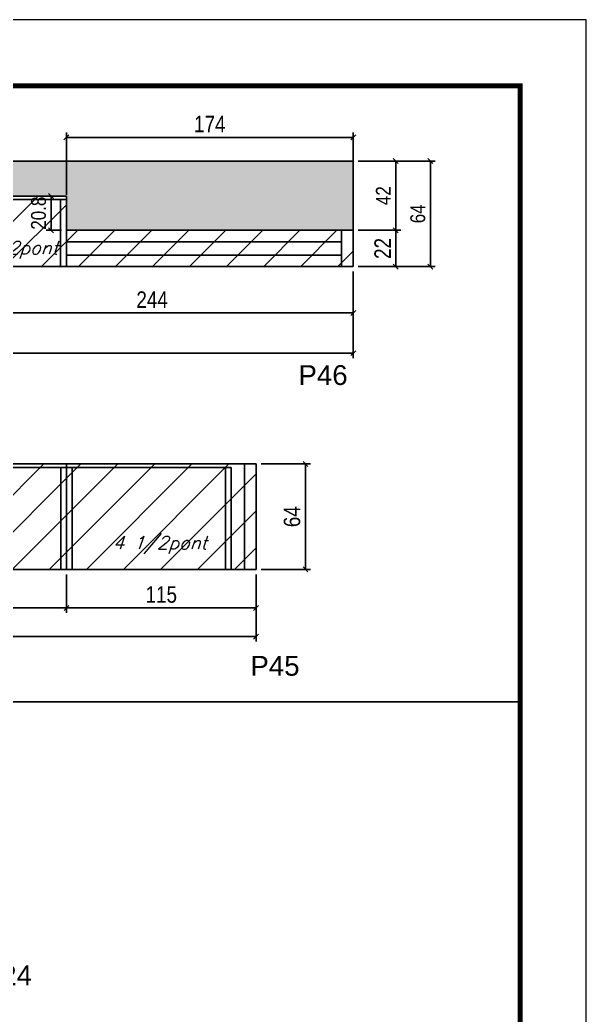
# Model space of a CAD drawing. Extents: x -20960 to -5926, y -2106 to 21915.
# Drawn here: x -6297 to -5953, y 16717 to 17321 of the extents above; entities that cross this region are included whole.
import ezdxf

# ---------------------------------------------------------------- set-up
doc = ezdxf.new("R2010")
doc.units = 0
doc.linetypes.add('DASHED', pattern=[0.75, 0.5, -0.25])
for name, color, linetype in [('5', 5, 'Continuous'), ('COTA', 241, 'Continuous'), ('Painéis', 200, 'Continuous'), ('Reaproveitamento', 251, 'Continuous'), ('SARR_2.2x7', 40, 'Continuous'), ('SARR_3.5x7', 81, 'Continuous'), ('texto', 7, 'Continuous')]:
    doc.layers.add(name, color=color, linetype=linetype)
doc.layers.add('Folhas', color=255, linetype='Continuous', lineweight=9)
doc.layers.add('SARRAFO DE PRESSAO', color=251, linetype='DASHED', lineweight=9)
doc.styles.add('COTA TECNICA', font='techl___.ttf', dxfattribs={"height": 10})
doc.styles.add('COTA TECNICA-50', font='techl___.ttf', dxfattribs={"height": 9})
doc.styles.add('Romans', font='romans.shx')
doc.styles.get("Standard").update_dxf_attribs({"font": 'arial.ttf'})
doc.dimstyles.new('COTA PAINEL-50', dxfattribs={"dimtxt": 9, "dimasz": 3, "dimexe": 3, "dimexo": 3, "dimgap": 3, "dimtad": 1, "dimdec": 1, "dimzin": 12, "dimdsep": 46, "dimtxsty": 'COTA TECNICA-50', "dimblk1": 'OBLIQUE', "dimblk2": 'OBLIQUE', "dimsah": 1, "dimcen": 0.9, "dimclrd": 4, "dimclre": 4, "dimclrt": 240, "dimadec": 1, "dimazin": 3, "dimtfac": 1, "dimtdec": 1, "dimtmove": 0, "dimatfit": 3, "dimfxl": 1, "dimtolj": 1, "dimtzin": 12, "dimarcsym": 0})
doc.dimstyles.new('PAINEL', dxfattribs={"dimtxt": 10, "dimasz": 3, "dimexe": 3, "dimexo": 3, "dimgap": 3, "dimtad": 1, "dimdec": 1, "dimzin": 12, "dimdsep": 46, "dimtxsty": 'COTA TECNICA', "dimblk1": 'OBLIQUE', "dimblk2": 'OBLIQUE', "dimsah": 1, "dimcen": 0.9, "dimclrd": 4, "dimclre": 4, "dimclrt": 240, "dimadec": 1, "dimazin": 3, "dimtfac": 1, "dimtdec": 1, "dimtmove": 0, "dimatfit": 3, "dimfxl": 1, "dimtolj": 1, "dimtzin": 12, "dimarcsym": 0})
pattern_1 = [(45, (-136023.737, -15478.209), (-11.2253202, 11.2253202), [])]

# ---------------------------------------------------------------- blocks, each defined once
blk = doc.blocks.new('9999999999')
at = {"layer": 'Folhas'}
blk.add_lwpolyline([(98138.98, 34190.21), (99623.98, 34190.21), (99623.98, 35240.21), (98138.98, 35240.21)], close=True, dxfattribs=at)
at = {"layer": 'Folhas', "color": 30, "const_width": 3}
blk.add_lwpolyline([(98213.98, 34230.21), (99583.98, 34230.21), (99583.98, 35200.21), (98213.98, 35200.21)], close=True, dxfattribs=at)
blk = doc.blocks.new('_Oblique')
at = {"color": 0, "linetype": 'ByBlock', "lineweight": -2}
blk.add_line((-0.5, -0.5), (0.5, 0.5), dxfattribs=at)
blk = doc.blocks.new('*D7019')
at = {"layer": 'COTA', "color": 4, "linetype": 'ByBlock', "lineweight": -2, "transparency": 16777216}
for p, q in [((-6091.78, 17193.47), (-6065.94, 17193.47)), ((-6068.94, 17171.47), (-6068.94, 17193.47)), ((-6091.78, 17171.47), (-6065.94, 17171.47))]:
    blk.add_line(p, q, dxfattribs=at)
at = {"layer": 'Defpoints', "color": 0, "linetype": 'ByBlock', "transparency": 16777216}
for p in [(-6094.78, 17193.47), (-6068.94, 17193.47), (-6094.78, 17171.47)]:
    blk.add_point(p, dxfattribs=at)
at = {"layer": 'COTA', "color": 4, "linetype": 'ByBlock', "lineweight": -2, "transparency": 16777216, "xscale": 3, "yscale": 3, "zscale": 3}
for p, rotation in [((-6068.94, 17193.47), 90), ((-6068.94, 17171.47), 270)]:
    blk.add_blockref('_Oblique', p, dxfattribs=dict(at, rotation=rotation))
at = {"layer": 'COTA', "color": 240, "linetype": 'ByBlock', "transparency": 16777216, "insert": (-6076.94, 17182.47), "char_height": 10, "attachment_point": 5, "rotation": 90, "style": 'COTA TECNICA'}
blk.add_mtext('\\A1;22', dxfattribs=at)
blk = doc.blocks.new('*D7023')
at = {"layer": 'COTA', "color": 4, "linetype": 'ByBlock', "lineweight": -2, "transparency": 16777216}
for p, q in [((-6863.78, 17168.47), (-6863.78, 17115.97)), ((-6094.78, 17168.47), (-6094.78, 17115.97)), ((-6863.78, 17118.97), (-6094.78, 17118.97))]:
    blk.add_line(p, q, dxfattribs=at)
at = {"layer": 'Defpoints', "color": 0, "linetype": 'ByBlock', "transparency": 16777216}
for p in [(-6863.78, 17171.47), (-6094.78, 17171.47), (-6094.78, 17118.97)]:
    blk.add_point(p, dxfattribs=at)
at = {"layer": 'COTA', "color": 4, "linetype": 'ByBlock', "lineweight": -2, "transparency": 16777216, "xscale": 3, "yscale": 3, "zscale": 3, "rotation": 180}
blk.add_blockref('_Oblique', (-6863.78, 17118.97), dxfattribs=at)
at = {"layer": 'COTA', "color": 4, "linetype": 'ByBlock', "lineweight": -2, "transparency": 16777216, "xscale": 3, "yscale": 3, "zscale": 3}
blk.add_blockref('_Oblique', (-6094.78, 17118.97), dxfattribs=at)
at = {"layer": 'COTA', "color": 240, "linetype": 'ByBlock', "transparency": 16777216, "insert": (-6479.28, 17127.1), "char_height": 10, "attachment_point": 5, "style": 'COTA TECNICA'}
blk.add_mtext('\\A1;769', dxfattribs=at)
blk = doc.blocks.new('*D7024')
at = {"layer": 'COTA', "color": 4, "linetype": 'ByBlock', "lineweight": -2, "transparency": 16777216}
for p, q in [((-6271.78, 17214.27), (-6281.03, 17214.27)), ((-6278.03, 17193.47), (-6278.03, 17214.27)), ((-6271.78, 17193.47), (-6281.03, 17193.47))]:
    blk.add_line(p, q, dxfattribs=at)
at = {"layer": 'Defpoints', "color": 0, "linetype": 'ByBlock', "transparency": 16777216}
for p in [(-6278.03, 17214.27), (-6268.78, 17214.27), (-6268.78, 17193.47)]:
    blk.add_point(p, dxfattribs=at)
at = {"layer": 'COTA', "color": 4, "linetype": 'ByBlock', "lineweight": -2, "transparency": 16777216, "xscale": 3, "yscale": 3, "zscale": 3}
for p, rotation in [((-6278.03, 17214.27), 90), ((-6278.03, 17193.47), 270)]:
    blk.add_blockref('_Oblique', p, dxfattribs=dict(at, rotation=rotation))
at = {"layer": 'COTA', "color": 240, "linetype": 'ByBlock', "transparency": 16777216, "insert": (-6285.65, 17203.87), "char_height": 9, "attachment_point": 5, "rotation": 90, "style": 'COTA TECNICA-50'}
blk.add_mtext('\\A1;20.8', dxfattribs=at)
blk = doc.blocks.new('*D7025')
at = {"layer": 'COTA', "color": 4, "linetype": 'ByBlock', "lineweight": -2, "transparency": 16777216}
for p, q in [((-6091.77, 17235.47), (-6065.94, 17235.47)), ((-6068.94, 17235.47), (-6068.94, 17193.47)), ((-6091.78, 17193.47), (-6065.94, 17193.47))]:
    blk.add_line(p, q, dxfattribs=at)
at = {"layer": 'Defpoints', "color": 0, "linetype": 'ByBlock', "transparency": 16777216}
for p in [(-6094.77, 17235.47), (-6094.78, 17193.47), (-6068.94, 17193.47)]:
    blk.add_point(p, dxfattribs=at)
at = {"layer": 'COTA', "color": 4, "linetype": 'ByBlock', "lineweight": -2, "transparency": 16777216, "xscale": 3, "yscale": 3, "zscale": 3}
for p, rotation in [((-6068.94, 17235.47), 90), ((-6068.94, 17193.47), 270)]:
    blk.add_blockref('_Oblique', p, dxfattribs=dict(at, rotation=rotation))
at = {"layer": 'COTA', "color": 240, "linetype": 'ByBlock', "transparency": 16777216, "insert": (-6076.51, 17214.47), "char_height": 9, "attachment_point": 5, "rotation": 90, "style": 'COTA TECNICA-50'}
blk.add_mtext('\\A1;42', dxfattribs=at)
blk = doc.blocks.new('*D6993')
at = {"layer": 'COTA', "color": 4, "linetype": 'ByBlock', "lineweight": -2, "transparency": 16777216}
for p, q in [((-6091.77, 17235.47), (-6044.97, 17235.47)), ((-6047.97, 17235.47), (-6047.97, 17171.47)), ((-6091.77, 17171.47), (-6044.97, 17171.47))]:
    blk.add_line(p, q, dxfattribs=at)
at = {"layer": 'Defpoints', "color": 0, "linetype": 'ByBlock', "transparency": 16777216}
for p in [(-6094.77, 17235.47), (-6094.77, 17171.47), (-6047.97, 17171.47)]:
    blk.add_point(p, dxfattribs=at)
at = {"layer": 'COTA', "color": 4, "linetype": 'ByBlock', "lineweight": -2, "transparency": 16777216, "xscale": 3, "yscale": 3, "zscale": 3}
for p, rotation in [((-6047.97, 17235.47), 90), ((-6047.97, 17171.47), 270)]:
    blk.add_blockref('_Oblique', p, dxfattribs=dict(at, rotation=rotation))
at = {"layer": 'COTA', "color": 240, "linetype": 'ByBlock', "transparency": 16777216, "insert": (-6055.56, 17203.47), "char_height": 9, "attachment_point": 5, "rotation": 90, "style": 'COTA TECNICA-50'}
blk.add_mtext('\\A1;64', dxfattribs=at)
blk = doc.blocks.new('*D7028')
at = {"layer": 'COTA', "color": 4, "lineweight": -2, "ltscale": 25, "transparency": 16777216}
for p, q in [((-6338.78, 17168.47), (-6338.78, 17140.37)), ((-6094.78, 17168.47), (-6094.78, 17140.37)), ((-6338.78, 17143.37), (-6094.78, 17143.37))]:
    blk.add_line(p, q, dxfattribs=at)
at = {"layer": 'Defpoints', "color": 0, "ltscale": 25, "transparency": 16777216}
for p in [(-6338.78, 17171.47), (-6094.78, 17171.47), (-6094.78, 17143.37)]:
    blk.add_point(p, dxfattribs=at)
at = {"layer": 'COTA', "color": 4, "lineweight": -2, "ltscale": 25, "transparency": 16777216, "xscale": 3, "yscale": 3, "zscale": 3, "rotation": 180}
blk.add_blockref('_Oblique', (-6338.78, 17143.37), dxfattribs=at)
at = {"layer": 'COTA', "color": 4, "lineweight": -2, "ltscale": 25, "transparency": 16777216, "xscale": 3, "yscale": 3, "zscale": 3}
blk.add_blockref('_Oblique', (-6094.78, 17143.37), dxfattribs=at)
at = {"layer": 'COTA', "color": 240, "ltscale": 25, "transparency": 16777216, "insert": (-6216.78, 17151.44), "char_height": 10, "attachment_point": 5, "style": 'COTA TECNICA'}
blk.add_mtext('\\A1;244', dxfattribs=at)
blk = doc.blocks.new('*D7029')
at = {"layer": 'COTA', "color": 4, "lineweight": -2, "ltscale": 25, "transparency": 16777216}
for p, q in [((-6268.78, 17215.07), (-6268.78, 17252.86)), ((-6094.77, 17215.06), (-6094.77, 17252.86)), ((-6268.78, 17249.86), (-6094.77, 17249.86))]:
    blk.add_line(p, q, dxfattribs=at)
at = {"layer": 'Defpoints', "color": 0, "ltscale": 25, "transparency": 16777216}
for p in [(-6094.77, 17249.86), (-6268.78, 17212.07), (-6094.77, 17212.06)]:
    blk.add_point(p, dxfattribs=at)
at = {"layer": 'COTA', "color": 4, "lineweight": -2, "ltscale": 25, "transparency": 16777216, "xscale": 3, "yscale": 3, "zscale": 3, "rotation": 180}
blk.add_blockref('_Oblique', (-6268.78, 17249.86), dxfattribs=at)
at = {"layer": 'COTA', "color": 4, "lineweight": -2, "ltscale": 25, "transparency": 16777216, "xscale": 3, "yscale": 3, "zscale": 3}
blk.add_blockref('_Oblique', (-6094.77, 17249.86), dxfattribs=at)
at = {"layer": 'COTA', "color": 240, "ltscale": 25, "transparency": 16777216, "insert": (-6181.78, 17257.93), "char_height": 10, "attachment_point": 5, "style": 'COTA TECNICA'}
blk.add_mtext('\\A1;174', dxfattribs=at)
blk = doc.blocks.new('*D7006')
at = {"layer": 'COTA', "color": 4, "linetype": 'ByBlock', "lineweight": -2, "transparency": 16777216}
for p, q in [((-6512.7, 16984.79), (-6512.7, 16961.43)), ((-6268.7, 16984.79), (-6268.7, 16961.43)), ((-6512.7, 16964.43), (-6268.7, 16964.43))]:
    blk.add_line(p, q, dxfattribs=at)
at = {"layer": 'Defpoints', "color": 0, "linetype": 'ByBlock', "transparency": 16777216}
for p in [(-6512.7, 16987.79), (-6268.7, 16987.79), (-6268.7, 16964.43)]:
    blk.add_point(p, dxfattribs=at)
at = {"layer": 'COTA', "color": 4, "linetype": 'ByBlock', "lineweight": -2, "transparency": 16777216, "xscale": 3, "yscale": 3, "zscale": 3, "rotation": 180}
blk.add_blockref('_Oblique', (-6512.7, 16964.43), dxfattribs=at)
at = {"layer": 'COTA', "color": 4, "linetype": 'ByBlock', "lineweight": -2, "transparency": 16777216, "xscale": 3, "yscale": 3, "zscale": 3}
blk.add_blockref('_Oblique', (-6268.7, 16964.43), dxfattribs=at)
at = {"layer": 'COTA', "color": 240, "linetype": 'ByBlock', "transparency": 16777216, "insert": (-6390.7, 16972.5), "char_height": 10, "attachment_point": 5, "style": 'COTA TECNICA'}
blk.add_mtext('\\A1;244', dxfattribs=at)
blk = doc.blocks.new('*D7007')
at = {"layer": 'COTA', "color": 4, "linetype": 'ByBlock', "lineweight": -2, "transparency": 16777216}
for p, q in [((-6268.7, 16984.79), (-6268.7, 16961.43)), ((-6153.71, 16984.79), (-6153.71, 16961.43)), ((-6268.7, 16964.43), (-6153.71, 16964.43))]:
    blk.add_line(p, q, dxfattribs=at)
at = {"layer": 'Defpoints', "color": 0, "linetype": 'ByBlock', "transparency": 16777216}
for p in [(-6268.7, 16987.79), (-6153.71, 16987.79), (-6153.71, 16964.43)]:
    blk.add_point(p, dxfattribs=at)
at = {"layer": 'COTA', "color": 4, "linetype": 'ByBlock', "lineweight": -2, "transparency": 16777216, "xscale": 3, "yscale": 3, "zscale": 3, "rotation": 180}
blk.add_blockref('_Oblique', (-6268.7, 16964.43), dxfattribs=at)
at = {"layer": 'COTA', "color": 4, "linetype": 'ByBlock', "lineweight": -2, "transparency": 16777216, "xscale": 3, "yscale": 3, "zscale": 3}
blk.add_blockref('_Oblique', (-6153.71, 16964.43), dxfattribs=at)
at = {"layer": 'COTA', "color": 240, "linetype": 'ByBlock', "transparency": 16777216, "insert": (-6211.21, 16972.54), "char_height": 10, "attachment_point": 5, "style": 'COTA TECNICA'}
blk.add_mtext('\\A1;115', dxfattribs=at)
blk = doc.blocks.new('*D7011')
at = {"layer": 'COTA', "color": 4, "linetype": 'ByBlock', "lineweight": -2, "transparency": 16777216}
for p, q in [((-6150.71, 17051.79), (-6120.73, 17051.79)), ((-6123.73, 16987.79), (-6123.73, 17051.79)), ((-6150.71, 16987.79), (-6120.73, 16987.79))]:
    blk.add_line(p, q, dxfattribs=at)
at = {"layer": 'Defpoints', "color": 0, "linetype": 'ByBlock', "transparency": 16777216}
for p in [(-6153.71, 17051.79), (-6123.73, 17051.79), (-6153.71, 16987.79)]:
    blk.add_point(p, dxfattribs=at)
at = {"layer": 'COTA', "color": 4, "linetype": 'ByBlock', "lineweight": -2, "transparency": 16777216, "xscale": 3, "yscale": 3, "zscale": 3}
for p, rotation in [((-6123.73, 17051.79), 90), ((-6123.73, 16987.79), 270)]:
    blk.add_blockref('_Oblique', p, dxfattribs=dict(at, rotation=rotation))
at = {"layer": 'COTA', "color": 240, "linetype": 'ByBlock', "transparency": 16777216, "insert": (-6131.84, 17019.79), "char_height": 10, "attachment_point": 5, "rotation": 90, "style": 'COTA TECNICA'}
blk.add_mtext('\\A1;64', dxfattribs=at)
blk = doc.blocks.new('*D7015')
at = {"layer": 'COTA', "color": 4, "linetype": 'ByBlock', "lineweight": -2, "transparency": 16777216}
for p, q in [((-6512.7, 16984.79), (-6512.7, 16944.07)), ((-6153.71, 16984.79), (-6153.71, 16944.07)), ((-6512.7, 16947.07), (-6153.71, 16947.07))]:
    blk.add_line(p, q, dxfattribs=at)
at = {"layer": 'Defpoints', "color": 0, "linetype": 'ByBlock', "transparency": 16777216}
for p in [(-6512.7, 16987.79), (-6153.71, 16987.79), (-6153.71, 16947.07)]:
    blk.add_point(p, dxfattribs=at)
at = {"layer": 'COTA', "color": 4, "linetype": 'ByBlock', "lineweight": -2, "transparency": 16777216, "xscale": 3, "yscale": 3, "zscale": 3, "rotation": 180}
blk.add_blockref('_Oblique', (-6512.7, 16947.07), dxfattribs=at)
at = {"layer": 'COTA', "color": 4, "linetype": 'ByBlock', "lineweight": -2, "transparency": 16777216, "xscale": 3, "yscale": 3, "zscale": 3}
blk.add_blockref('_Oblique', (-6153.71, 16947.07), dxfattribs=at)
at = {"layer": 'COTA', "color": 240, "linetype": 'ByBlock', "transparency": 16777216, "insert": (-6333.21, 16955.32), "char_height": 10, "attachment_point": 5, "style": 'COTA TECNICA'}
blk.add_mtext('\\A1;359', dxfattribs=at)

msp = doc.modelspace()

# ---------------------------------------------------------------- hatches: boundary and pattern name
at = {"layer": 'COTA', "linetype": 'ByBlock'}
h = msp.add_hatch(dxfattribs=at)
h.set_pattern_fill('AR-CONC', color=256, scale=0.03)
h.set_pattern_definition([(50, (-146044.389, -14489.2906), (5.46554007, -0.47817257), [0.5715, -6.2865]), (355, (-146044.389, -14489.2906), (-1.05730264, 5.73170536), [0.4572, -5.02921753]), (100.4514447, (-146043.9336, -14489.3304), (4.40823741, 5.25353256), [0.48570026, -5.34270734]), (46.1842, (-146044.389, -14487.7666), (8.13237123, -1.26126984), [0.85725, -9.42975]), (96.6355576, (-146043.711, -14487.872), (7.122124, 7.42278374), [0.7285507, -8.01406824]), (351.184151, (-146044.389, -14487.7666), (7.122124, 7.42278374), [0.685799, -7.54379196]), (21, (-146043.627, -14488.1476), (4.54843174, -3.06795595), [0.5715, -6.2865]), (326, (-146043.627, -14488.1476), (1.85406085, 5.52563898), [0.4572, -5.0292]), (71.451445, (-146043.248, -14488.403), (6.40249258, 2.45768307), [0.48570026, -5.34269813]), (37.5, (-146044.389, -14489.2906), (0.092658098, 2.536651166), [0, -4.96824, 0, -5.1054, 0, -5.04825]), (7.5, (-146044.389, -14489.2906), (2.004589875, 3.005417245), [0, -2.91084, 0, -4.85394, 0, -1.92405]), (327.5, (-146046.0883, -14489.2906), (4.067717855, -0.17186232), [0, -1.905, 0, -5.9436, 0, -7.8867]), (317.5, (-146046.8503, -14489.2906), (4.44387544, 0.76279473), [0, -2.4765, 0, -3.94716, 0, -5.6007])])
h.paths.add_polyline_path([(-6094.77, 17235.47), (-6863.78, 17235.48), (-6863.78, 17214.27), (-6268.78, 17214.27), (-6268.78, 17212.07), (-6268.78, 17212.07), (-6268.78, 17193.47), (-6094.78, 17193.47)])
h.paths.add_polyline_path([(-6276.8, 17188.83), (-6276.8, 17219.37), (-6295.33, 17219.37), (-6295.33, 17188.83)], flags=9)
at = {"layer": 'Reaproveitamento', "linetype": 'ByBlock'}
h = msp.add_hatch(dxfattribs=at)
h.set_pattern_fill('ANSI31', color=256, scale=5)
h.set_pattern_definition([(45, (-146044.389, -14489.29), (-11.2253202, 11.2253202), [])])
h.paths.add_polyline_path([(-6094.78, 17193.47), (-6268.78, 17193.47), (-6268.78, 17214.27), (-6338.78, 17214.27), (-6338.78, 17171.47), (-6094.78, 17171.47)])
h = msp.add_hatch(dxfattribs=at)
h.set_pattern_fill('ANSI31', color=256, scale=5)
h.set_pattern_definition(pattern_1)
h.paths.add_polyline_path([(-6512.7, 17051.79), (-6512.7, 16987.79), (-6268.7, 16987.79), (-6268.7, 17051.79)])
h.paths.add_polyline_path([(-6430.87, 17003.13), (-6363.25, 17003.13), (-6357.75, 17019.11), (-6425.37, 17019.11)], flags=24)
h = msp.add_hatch(dxfattribs=at)
h.set_pattern_fill('ANSI31', color=256, scale=5)
h.set_pattern_definition(pattern_1)
h.paths.add_polyline_path([(-6268.7, 17051.79), (-6268.7, 16987.79), (-6153.71, 16987.79), (-6153.71, 17051.79)])
h.paths.add_polyline_path([(-6248.61, 16994.67), (-6180.99, 16994.67), (-6175.49, 17010.64), (-6243.11, 17010.64)], flags=24)

# ---------------------------------------------------------------- linework, layer by layer
at = {"layer": 'COTA', "linetype": 'ByBlock'}
for p, q in [((-6863.78, 17235.48), (-6094.77, 17235.47)), ((-6094.77, 17235.47), (-6094.78, 17193.47)), ((-5993.5, 16907.49), (-7363.5, 16907.49))]:
    msp.add_line(p, q, dxfattribs=at)
at = {"layer": 'Painéis', "linetype": 'ByBlock'}
for p, q in [((-6268.78, 17214.27), (-6863.78, 17214.27)), ((-6268.78, 17193.47), (-6268.78, 17214.27)), ((-6094.78, 17193.47), (-6268.78, 17193.47)), ((-6094.78, 17171.47), (-6094.78, 17193.47)), ((-6863.78, 17171.47), (-6094.78, 17171.47)), ((-6512.7, 17051.79), (-6153.71, 17051.79)), ((-6268.7, 17051.79), (-6268.7, 16987.79)), ((-6153.71, 17051.79), (-6153.71, 16987.79)), ((-6512.7, 16987.79), (-6153.71, 16987.79))]:
    msp.add_line(p, q, dxfattribs=at)
at = {"layer": 'SARR_2.2x7', "linetype": 'Continuous', "ltscale": 50}
for p, q in [((-6338.78, 17212.07), (-6268.78, 17212.07)), ((-6101.78, 17193.47), (-6101.78, 17171.47)), ((-6101.78, 17186.47), (-6268.78, 17186.47)), ((-6101.78, 17178.47), (-6268.78, 17178.47)), ((-6497.7, 17049.59), (-6268.7, 17049.59)), ((-6268.7, 17049.59), (-6168.71, 17049.59)), ((-6160.71, 17051.79), (-6160.71, 16987.79))]:
    msp.add_line(p, q, dxfattribs=at)
at = {"layer": 'SARR_3.5x7'}
for p, q in [((-6272.28, 17212.07), (-6272.28, 17171.47)), ((-6268.78, 17212.07), (-6268.78, 17171.47)), ((-6272.2, 17049.59), (-6272.2, 16987.79)), ((-6265.2, 17049.59), (-6265.2, 16987.79)), ((-6172.21, 17049.59), (-6172.21, 16987.79)), ((-6168.71, 17049.59), (-6168.71, 16987.79))]:
    msp.add_line(p, q, dxfattribs=at)

# ---------------------------------------------------------------- block references
at = {"layer": 'SARRAFO DE PRESSAO', "color": 6, "linetype": 'ByBlock'}
msp.add_blockref('9999999999', (-105577.48, -17919.11), dxfattribs=at)

# ---------------------------------------------------------------- texts
at = {"layer": '5', "linetype": 'Continuous'}
for s, p in [('P46', (-6127.98, 17099.66)), ('P45', (-6157.14, 16923.32)), ('V1024', (-6338.12, 16735.58))]:
    msp.add_text(s, height=12, rotation=359.99996, dxfattribs=at).set_placement(p)
at = {"layer": 'texto', "color": 2, "char_height": 8, "attachment_point": 5, "style": 'Romans'}
for s, insert in [('{\\Q19;\\C256;3 1/2pont}', (-6302.42, 17181.58)), ('{\\Q19;\\C256;4 1/2pont}', (-6212.05, 17002.66))]:
    msp.add_mtext(s, dxfattribs=dict(at, insert=insert))

# ---------------------------------------------------------------- dimensions: what is measured, and where the dimension line sits
at = {"layer": 'COTA', "ltscale": 25}
for base, p1, p2, picture, middle in [((-6094.77, 17249.86), (-6268.78, 17212.07), (-6094.77, 17212.06), '*D7029', (-6181.78, 17257.93)), ((-6094.78, 17143.37), (-6338.78, 17171.47), (-6094.78, 17171.47), '*D7028', (-6216.78, 17151.44))]:
    dim = msp.add_linear_dim(base=base, p1=p1, p2=p2, dimstyle='PAINEL', dxfattribs=at)
    dim.commit()
    dim.dimension.update_dxf_attribs({"geometry": picture, "text_midpoint": middle})
at = {"layer": 'COTA', "linetype": 'ByBlock'}
for base, p2, picture, middle in [((-6068.94, 17193.47), (-6094.78, 17193.47), '*D7025', (-6076.51, 17214.47)), ((-6047.97, 17171.47), (-6094.77, 17171.47), '*D6993', (-6055.56, 17203.47))]:
    dim = msp.add_linear_dim(base=base, p1=(-6094.77, 17235.47), p2=p2, angle=90, dimstyle='COTA PAINEL-50', override={"dimarcsym": 1}, dxfattribs=at)
    dim.commit()
    dim.dimension.update_dxf_attribs({"geometry": picture, "text_midpoint": middle})
dim = msp.add_linear_dim(base=(-6278.03, 17214.27), p1=(-6268.78, 17193.47), p2=(-6268.78, 17214.27), angle=90, dimstyle='COTA PAINEL-50', override={"dimarcsym": 1}, dxfattribs=at)
dim.commit()
dim.dimension.update_dxf_attribs({"geometry": '*D7024', "text_midpoint": (-6278.03, 17203.87), "dimtype": 160})
for base, p1, p2, picture, middle in [((-6068.94, 17193.47), (-6094.78, 17171.47), (-6094.78, 17193.47), '*D7019', (-6076.94, 17182.47)), ((-6123.73, 17051.79), (-6153.71, 16987.79), (-6153.71, 17051.79), '*D7011', (-6131.84, 17019.79))]:
    dim = msp.add_linear_dim(base=base, p1=p1, p2=p2, angle=90, dimstyle='PAINEL', dxfattribs=at)
    dim.commit()
    dim.dimension.update_dxf_attribs({"geometry": picture, "text_midpoint": middle})
for base, p1, p2, picture, middle in [((-6094.78, 17118.97), (-6863.78, 17171.47), (-6094.78, 17171.47), '*D7023', (-6479.28, 17127.1)), ((-6268.7, 16964.43), (-6512.7, 16987.79), (-6268.7, 16987.79), '*D7006', (-6390.7, 16972.5)), ((-6153.71, 16947.07), (-6512.7, 16987.79), (-6153.71, 16987.79), '*D7015', (-6333.21, 16955.32))]:
    dim = msp.add_linear_dim(base=base, p1=p1, p2=p2, dimstyle='PAINEL', dxfattribs=at)
    dim.commit()
    dim.dimension.update_dxf_attribs({"geometry": picture, "text_midpoint": middle})
dim = msp.add_linear_dim(base=(-6153.71, 16964.43), p1=(-6268.7, 16987.79), p2=(-6153.71, 16987.79), dimstyle='PAINEL', override={"dimtmove": 1}, dxfattribs=at)
dim.commit()
dim.dimension.update_dxf_attribs({"geometry": '*D7007', "text_midpoint": (-6211.21, 16972.54)})

doc.saveas('drawing.dxf')
